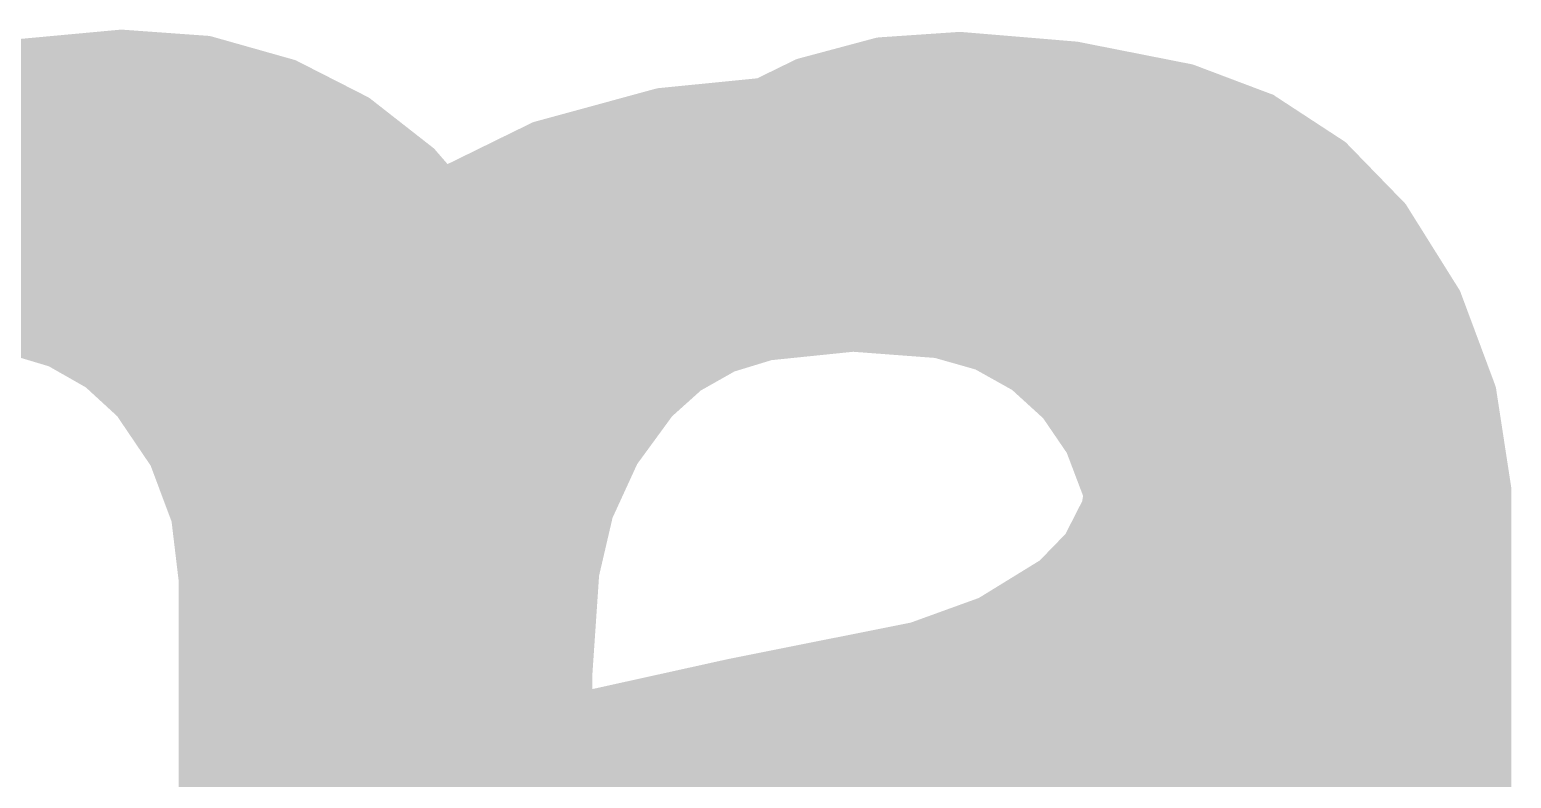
# Model space of a CAD drawing. Extents: x -19.1 to 53.5, y -15.6 to 59.8.
# Drawn here: x 34.303 to 35.941, y 54.242 to 55.07 of the extents above; entities that cross this region are included whole.
import ezdxf

# ---------------------------------------------------------------- set-up
doc = ezdxf.new("R2010")
doc.units = 0
doc.layers.add('21', color=41, linetype='CONTINUOUS')
doc.layers.add('22', color=40, linetype='CONTINUOUS')

msp = doc.modelspace()

# ---------------------------------------------------------------- linework, layer by layer
at = {"layer": '21', "const_width": 0.0254}
for points in [[(34.2671, 55.0443), (34.4043, 55.057)], [(34.4043, 55.057), (34.5, 55.0501)], [(34.5, 55.0501), (34.5923, 55.024)], [(35.1554, 55.0252), (35.242, 55.0484)], [(35.242, 55.0484), (35.3314, 55.0545)], [(35.3314, 55.0545), (35.4594, 55.0438)], [(35.4594, 55.0438), (35.5854, 55.0189)], [(34.2564, 55.0418), (34.5292, 55.0418)], [(35.2175, 55.0418), (35.4694, 55.0418)], [(34.1524, 55.0164), (34.6072, 55.0164)], [(34.5923, 55.024), (34.6713, 54.9837)], [(35.0749, 54.9859), (35.1554, 55.0252)], [(35.1374, 55.0164), (35.592, 55.0164)], [(35.5854, 55.0189), (35.672, 54.9862)], [(34.0965, 54.991), (34.6569, 54.991)], [(34.6713, 54.9837), (34.7412, 54.929)], [(34.986, 54.9221), (35.0749, 54.9859)], [(35.0853, 54.991), (35.6594, 54.991)], [(35.672, 54.9862), (35.7495, 54.9355)], [(34.0529, 54.9656), (34.6944, 54.9656)], [(35.0466, 54.9656), (35.7035, 54.9656)], [(34.0213, 54.9402), (34.7269, 54.9402)], [(34.7412, 54.929), (34.7993, 54.8621)], [(35.0112, 54.9402), (35.7423, 54.9402)], [(35.7495, 54.9355), (35.814, 54.8691)], [(33.9904, 54.9148), (34.7535, 54.9148)], [(34.9072, 54.8462), (34.986, 54.9221)], [(34.9784, 54.9148), (35.7696, 54.9148)], [(33.9658, 54.8894), (34.7756, 54.8894)], [(34.952, 54.8894), (35.7943, 54.8894)], [(33.9412, 54.864), (34.7977, 54.864)], [(34.9257, 54.864), (35.8172, 54.864)], [(35.814, 54.8691), (35.8728, 54.7752)], [(34.7993, 54.8621), (34.8437, 54.7853)], [(33.9166, 54.8386), (34.8129, 54.8386)], [(34.8615, 54.798), (34.9072, 54.8462)], [(34.9, 54.8386), (35.8331, 54.8386)], [(33.8972, 54.8132), (34.8276, 54.8132)], [(34.8524, 54.7889), (34.8615, 54.798)], [(34.8759, 54.8132), (35.849, 54.8132)], [(33.462, 54.7878), (34.8423, 54.7878)], [(34.8437, 54.7853), (34.8484, 54.7862)], [(34.8484, 54.7862), (34.8524, 54.7889)], [(34.8508, 54.7878), (35.8649, 54.7878)], [(35.8728, 54.7752), (35.9115, 54.6713)], [(33.462, 54.7624), (35.8776, 54.7624)], [(33.462, 54.737), (35.887, 54.737)], [(34.3293, 54.7091), (34.2814, 54.7235)], [(35.1206, 54.7167), (35.0771, 54.7034)], [(35.2132, 54.7262), (35.1206, 54.7167)], [(35.306, 54.7192), (35.2132, 54.7262)], [(35.3535, 54.7057), (35.306, 54.7192)], [(34.321, 54.7116), (35.104, 54.7116)], [(34.3726, 54.6844), (34.3293, 54.7091)], [(35.0771, 54.7034), (35.0375, 54.681)], [(35.3326, 54.7116), (35.8965, 54.7116)], [(35.3966, 54.6816), (35.3535, 54.7057)], [(34.3695, 54.6862), (35.0468, 54.6862)], [(34.4094, 54.6506), (34.3726, 54.6844)], [(35.3883, 54.6862), (35.9059, 54.6862)], [(35.0375, 54.681), (35.0037, 54.6506)], [(35.4331, 54.6483), (35.3966, 54.6816)], [(35.9115, 54.6713), (35.9283, 54.5617)], [(34.3983, 54.6608), (35.0151, 54.6608)], [(34.4481, 54.5934), (34.4094, 54.6506)], [(35.0037, 54.6506), (34.9636, 54.5957)], [(35.4194, 54.6608), (35.9131, 54.6608)], [(34.4197, 54.6354), (34.9926, 54.6354)], [(35.4609, 54.6075), (35.4331, 54.6483)], [(35.4419, 54.6354), (35.917, 54.6354)], [(34.4369, 54.61), (34.9741, 54.61)], [(35.4592, 54.61), (35.9209, 54.61)], [(35.4931, 54.5225), (35.4609, 54.6075)], [(34.4723, 54.5287), (34.4481, 54.5934)], [(34.4514, 54.5846), (34.9585, 54.5846)], [(34.9636, 54.5957), (34.9353, 54.534)], [(35.4696, 54.5846), (35.9248, 54.5846)], [(34.4609, 54.5592), (34.9469, 54.5592)], [(35.4792, 54.5592), (35.9283, 54.5592)], [(35.9283, 54.5617), (35.9283, 53.4035)], [(34.4704, 54.5338), (34.9353, 54.5338)], [(34.4805, 54.4601), (34.4723, 54.5287)], [(34.9353, 54.534), (34.9199, 54.4678)], [(35.4889, 54.5338), (35.9283, 54.5338)], [(35.5041, 54.4322), (35.4931, 54.5225)], [(34.4747, 54.5084), (34.9294, 54.5084)], [(35.4949, 54.5084), (35.9283, 54.5084)], [(34.4778, 54.483), (34.9234, 54.483)], [(35.4979, 54.483), (35.9283, 54.483)], [(34.4805, 53.4035), (34.4805, 54.4601)], [(34.4805, 54.4576), (34.9192, 54.4576)], [(34.9199, 54.4678), (34.9123, 54.356)], [(35.501, 54.4576), (35.9283, 54.4576)], [(34.4805, 54.4322), (34.9175, 54.4322)], [(35.5041, 53.4035), (35.5041, 54.4322)], [(35.5041, 54.4322), (35.9283, 54.4322)], [(34.4805, 54.4068), (34.9158, 54.4068)], [(35.5041, 54.4068), (35.9283, 54.4068)], [(34.4805, 54.3814), (34.914, 54.3814)], [(35.5041, 54.3814), (35.9283, 54.3814)], [(34.4805, 54.356), (34.9123, 54.356)], [(34.9123, 54.356), (34.9123, 53.4035)], [(35.5041, 54.356), (35.9283, 54.356)], [(34.4805, 54.3306), (34.9123, 54.3306)], [(35.5041, 54.3306), (35.9283, 54.3306)], [(34.4805, 54.3052), (34.9123, 54.3052)], [(35.5041, 54.3052), (35.9283, 54.3052)], [(34.4805, 54.2798), (34.9123, 54.2798)], [(35.5041, 54.2798), (35.9283, 54.2798)], [(34.4805, 54.2544), (34.9123, 54.2544)], [(35.5041, 54.2544), (35.9283, 54.2544)], [(34.4805, 54.229), (34.9123, 54.229)], [(35.5041, 54.229), (35.9283, 54.229)]]:
    msp.add_lwpolyline(points, dxfattribs=at)
at = {"layer": '21', "const_width": 0.0127}
for points in [[(34.4048, 55.0633, 1), (34.4038, 55.0507)], [(34.4049, 55.0507, 1), (34.4037, 55.0633)], [(34.5017, 55.0562, 1), (34.4983, 55.0439)], [(34.4995, 55.0437, 1), (34.5004, 55.0564)], [(35.2416, 55.0547, 1), (35.2424, 55.042)], [(35.2436, 55.0422, 1), (35.2404, 55.0545)], [(35.3319, 55.0608, 1), (35.3309, 55.0482)], [(35.3318, 55.0482, 1), (35.331, 55.0608)], [(35.4606, 55.05, 1), (35.4582, 55.0376)], [(35.4589, 55.0375, 1), (35.4599, 55.0501)], [(34.5292, 55.0355, 1), (34.5292, 55.0481)], [(35.2175, 55.0481, 1), (35.2175, 55.0355)], [(35.4694, 55.0355, 1), (35.4694, 55.0481)], [(34.5952, 55.0297, 1), (34.5894, 55.0183)], [(34.5906, 55.0179, 1), (34.594, 55.0301)], [(34.6072, 55.0101, 1), (34.6072, 55.0228)], [(35.1374, 55.0228, 1), (35.1374, 55.0101)], [(35.1538, 55.0313, 1), (35.1571, 55.0191)], [(35.1582, 55.0195, 1), (35.1526, 55.0309)], [(35.5876, 55.0248, 1), (35.5832, 55.013)], [(35.5842, 55.0127, 1), (35.5866, 55.0251)], [(35.592, 55.0101, 1), (35.592, 55.0228)], [(34.6569, 54.9847, 1), (34.6569, 54.9973)], [(34.6752, 54.9887, 1), (34.6674, 54.9787)], [(34.6684, 54.978, 1), (34.6742, 54.9893)], [(35.0721, 54.9916, 1), (35.0777, 54.9802)], [(35.0786, 54.9807, 1), (35.0712, 54.9911)], [(35.0853, 54.9973, 1), (35.0853, 54.9847)], [(35.6594, 54.9847, 1), (35.6594, 54.9973)], [(35.6755, 54.9916, 1), (35.6686, 54.9809)], [(35.6698, 54.9803, 1), (35.6743, 54.9922)], [(34.6944, 54.9593, 1), (34.6944, 54.9719)], [(35.0466, 54.9719, 1), (35.0466, 54.9593)], [(35.7035, 54.9593, 1), (35.7035, 54.9719)], [(34.7269, 54.9339, 1), (34.7269, 54.9466)], [(34.7459, 54.9332, 1), (34.7364, 54.9249)], [(35.0112, 54.9466, 1), (35.0112, 54.9339)], [(35.7423, 54.9339, 1), (35.7423, 54.9466)], [(35.754, 54.9399, 1), (35.7449, 54.9311)], [(35.746, 54.9302, 1), (35.753, 54.9408)], [(34.7372, 54.924, 1), (34.7451, 54.934)], [(34.7535, 54.9085, 1), (34.7535, 54.9211)], [(34.9784, 54.9211, 1), (34.9784, 54.9085)], [(34.9823, 54.9273, 1), (34.9897, 54.9169)], [(34.9904, 54.9175, 1), (34.9816, 54.9267)], [(35.7696, 54.9085, 1), (35.7696, 54.9211)], [(34.7756, 54.8831, 1), (34.7756, 54.8957)], [(34.952, 54.8957, 1), (34.952, 54.8831)], [(35.7943, 54.8831, 1), (35.7943, 54.8957)], [(34.7977, 54.8577, 1), (34.7977, 54.8704)], [(34.9257, 54.8704, 1), (34.9257, 54.8577)], [(35.8194, 54.8725, 1), (35.8086, 54.8657)], [(35.8094, 54.8647, 1), (35.8186, 54.8735)], [(35.8172, 54.8577, 1), (35.8172, 54.8704)], [(34.8048, 54.8653, 1), (34.7938, 54.8589)], [(34.7945, 54.8579, 1), (34.8041, 54.8663)], [(34.8129, 54.8323, 1), (34.8129, 54.8449)], [(34.9, 54.8449, 1), (34.9, 54.8323)], [(34.9028, 54.8508, 1), (34.9116, 54.8416)], [(34.9118, 54.8418, 1), (34.9026, 54.8506)], [(35.8331, 54.8323, 1), (35.8331, 54.8449)], [(34.8276, 54.8069, 1), (34.8276, 54.8195)], [(34.866, 54.7935, 1), (34.857, 54.8025)], [(34.8759, 54.8195, 1), (34.8759, 54.8069)], [(35.849, 54.8069, 1), (35.849, 54.8195)], [(34.8425, 54.7915, 1), (34.8449, 54.7791)], [(34.8382, 54.7821, 1), (34.8492, 54.7885)], [(34.8449, 54.7915, 1), (34.852, 54.781)], [(34.8423, 54.7815, 1), (34.8423, 54.7942)], [(34.8508, 54.7942, 1), (34.8508, 54.7815)], [(34.8479, 54.7934, 1), (34.8569, 54.7844)], [(34.8496, 54.78, 1), (34.8472, 54.7925)], [(34.8559, 54.7836, 1), (34.8489, 54.7942)], [(34.8569, 54.8024, 1), (34.8661, 54.7936)], [(35.8649, 54.7815, 1), (35.8649, 54.7942)], [(35.8788, 54.7774, 1), (35.8669, 54.7729)], [(35.8675, 54.7718, 1), (35.8782, 54.7785)], [(35.8776, 54.7561, 1), (35.8776, 54.7687)], [(35.887, 54.7307, 1), (35.887, 54.7433)], [(35.12, 54.723, 1), (35.1212, 54.7104)], [(35.1225, 54.7106, 1), (35.1187, 54.7228)], [(35.2137, 54.7325, 1), (35.2127, 54.7198)], [(35.2138, 54.7198, 1), (35.2125, 54.7325)], [(35.3077, 54.7253, 1), (35.3043, 54.7131)], [(35.3055, 54.7129, 1), (35.3065, 54.7255)], [(34.321, 54.718, 1), (34.321, 54.7053)], [(34.3324, 54.7146, 1), (34.3261, 54.7036)], [(34.3274, 54.703, 1), (34.3311, 54.7152)], [(35.0753, 54.7094, 1), (35.079, 54.6973)], [(35.0802, 54.6978, 1), (35.074, 54.7089)], [(35.104, 54.7053, 1), (35.104, 54.718)], [(35.3326, 54.718, 1), (35.3326, 54.7053)], [(35.3566, 54.7112, 1), (35.3504, 54.7001)], [(35.3517, 54.6995, 1), (35.3552, 54.7118)], [(35.8965, 54.7053, 1), (35.8965, 54.718)], [(34.3695, 54.6925, 1), (34.3695, 54.6799)], [(34.3769, 54.6891, 1), (34.3683, 54.6797)], [(34.3695, 54.6789, 1), (34.3758, 54.6899)], [(35.0468, 54.6799, 1), (35.0468, 54.6925)], [(35.3883, 54.6925, 1), (35.3883, 54.6799)], [(35.9059, 54.6799, 1), (35.9059, 54.6925)], [(35.0344, 54.6865, 1), (35.0407, 54.6755)], [(35.0418, 54.6763, 1), (35.0333, 54.6857)], [(35.4009, 54.6863, 1), (35.3923, 54.6769)], [(35.3935, 54.676, 1), (35.3997, 54.6871)], [(35.9177, 54.6722, 1), (35.9052, 54.6703)], [(35.9055, 54.669, 1), (35.9174, 54.6735)], [(34.3983, 54.6671, 1), (34.3983, 54.6545)], [(34.4147, 54.6542, 1), (34.4041, 54.647)], [(35.0088, 54.6469, 1), (34.9986, 54.6543)], [(35.0151, 54.6545, 1), (35.0151, 54.6671)], [(35.4194, 54.6671, 1), (35.4194, 54.6545)], [(35.9131, 54.6545, 1), (35.9131, 54.6671)], [(34.4051, 54.6459, 1), (34.4137, 54.6553)], [(34.4197, 54.6418, 1), (34.4197, 54.6291)], [(34.9926, 54.6291, 1), (34.9926, 54.6418)], [(34.9995, 54.6553, 1), (35.0079, 54.6459)], [(35.4383, 54.6519, 1), (35.4278, 54.6447)], [(35.4288, 54.6436, 1), (35.4373, 54.653)], [(35.4419, 54.6418, 1), (35.4419, 54.6291)], [(35.917, 54.6291, 1), (35.917, 54.6418)], [(34.4369, 54.6163, 1), (34.4369, 54.6037)], [(34.9741, 54.6037, 1), (34.9741, 54.6163)], [(35.4592, 54.6163, 1), (35.4592, 54.6037)], [(35.4668, 54.6098, 1), (35.455, 54.6052)], [(35.4557, 54.6039, 1), (35.4661, 54.6111)], [(35.9209, 54.6037, 1), (35.9209, 54.6163)], [(34.4541, 54.5956, 1), (34.4422, 54.5912)], [(34.4429, 54.5898, 1), (34.4534, 54.597)], [(34.4514, 54.5909, 1), (34.4514, 54.5783)], [(34.9585, 54.5995, 1), (34.9688, 54.592)], [(34.9694, 54.5931, 1), (34.9579, 54.5984)], [(34.9585, 54.5783, 1), (34.9585, 54.5909)], [(35.4696, 54.5909, 1), (35.4696, 54.5783)], [(35.9248, 54.5783, 1), (35.9248, 54.5909)], [(34.4609, 54.5656, 1), (34.4609, 54.5529)], [(34.9469, 54.5529, 1), (34.9469, 54.5656)], [(35.4792, 54.5656, 1), (35.4792, 54.5529)], [(35.9346, 54.5617, 1), (35.922, 54.5617)], [(35.922, 54.5607, 1), (35.9346, 54.5627)], [(35.9283, 54.5529, 1), (35.9283, 54.5656)], [(34.4704, 54.5401, 1), (34.4704, 54.5275)], [(34.4786, 54.5294, 1), (34.466, 54.5279)], [(34.4663, 54.5265, 1), (34.4782, 54.5309)], [(34.9296, 54.5366, 1), (34.9411, 54.5313)], [(34.9415, 54.5325, 1), (34.9291, 54.5354)], [(34.9353, 54.5275, 1), (34.9353, 54.5401)], [(35.4889, 54.5401, 1), (35.4889, 54.5275)], [(35.4995, 54.5232, 1), (35.4868, 54.5217)], [(35.9283, 54.5275, 1), (35.9283, 54.5401)], [(34.4747, 54.5147, 1), (34.4747, 54.5021)], [(34.9294, 54.5021, 1), (34.9294, 54.5147)], [(35.4872, 54.5202, 1), (35.4991, 54.5247)], [(35.4949, 54.5147, 1), (35.4949, 54.5021)], [(35.9283, 54.5021, 1), (35.9283, 54.5147)], [(34.4778, 54.4894, 1), (34.4778, 54.4767)], [(34.9234, 54.4767, 1), (34.9234, 54.4894)], [(35.4979, 54.4894, 1), (35.4979, 54.4767)], [(35.9283, 54.4767, 1), (35.9283, 54.4894)], [(34.4805, 54.4639, 1), (34.4805, 54.4513)], [(34.4868, 54.4601, 1), (34.4742, 54.4601)], [(34.4742, 54.4593, 1), (34.4868, 54.4609)], [(34.9137, 54.4692, 1), (34.9261, 54.4664)], [(34.9262, 54.4674, 1), (34.9136, 54.4682)], [(34.9192, 54.4513, 1), (34.9192, 54.4639)], [(35.501, 54.4639, 1), (35.501, 54.4513)], [(35.9283, 54.4513, 1), (35.9283, 54.4639)], [(34.4805, 54.4385, 1), (34.4805, 54.4259)], [(34.9175, 54.4259, 1), (34.9175, 54.4385)], [(35.4978, 54.4314, 1), (35.5104, 54.433)], [(35.5104, 54.4322, 1), (35.4978, 54.4322)], [(35.5041, 54.4385, 1), (35.5041, 54.4259)], [(35.9283, 54.4259, 1), (35.9283, 54.4385)], [(34.4805, 54.4132, 1), (34.4805, 54.4005)], [(34.9158, 54.4005, 1), (34.9158, 54.4132)], [(35.5041, 54.4132, 1), (35.5041, 54.4005)], [(35.9283, 54.4005, 1), (35.9283, 54.4132)], [(34.4805, 54.3877, 1), (34.4805, 54.3751)], [(34.914, 54.3751, 1), (34.914, 54.3877)], [(35.5041, 54.3877, 1), (35.5041, 54.3751)], [(35.9283, 54.3751, 1), (35.9283, 54.3877)], [(34.4805, 54.3623, 1), (34.4805, 54.3497)], [(34.9186, 54.356, 1), (34.906, 54.356)], [(34.9123, 54.3497, 1), (34.9123, 54.3623)], [(35.5041, 54.3623, 1), (35.5041, 54.3497)], [(35.9283, 54.3497, 1), (35.9283, 54.3623)], [(34.906, 54.3564, 1), (34.9186, 54.3556)], [(34.4805, 54.337, 1), (34.4805, 54.3243)], [(34.9123, 54.3243, 1), (34.9123, 54.337)], [(35.5041, 54.337, 1), (35.5041, 54.3243)], [(35.9283, 54.3243, 1), (35.9283, 54.337)], [(34.4805, 54.3115, 1), (34.4805, 54.2989)], [(34.9123, 54.2989, 1), (34.9123, 54.3115)], [(35.5041, 54.3115, 1), (35.5041, 54.2989)], [(35.9283, 54.2989, 1), (35.9283, 54.3115)], [(34.4805, 54.2861, 1), (34.4805, 54.2735)], [(34.9123, 54.2735, 1), (34.9123, 54.2861)], [(35.5041, 54.2861, 1), (35.5041, 54.2735)], [(35.9283, 54.2735, 1), (35.9283, 54.2861)], [(34.4805, 54.2608, 1), (34.4805, 54.2481)], [(34.9123, 54.2481, 1), (34.9123, 54.2608)], [(35.5041, 54.2608, 1), (35.5041, 54.2481)], [(35.9283, 54.2481, 1), (35.9283, 54.2608)]]:
    msp.add_lwpolyline(points, format="xyb", dxfattribs=at)
at = {"layer": '22', "const_width": 0.0254}
for points in [[(34.9991, 54.9923), (35.1384, 55.0062)], [(35.1384, 55.0062), (35.3187, 55.0062)], [(35.3187, 55.0062), (35.4617, 54.9907)], [(34.864, 54.9554), (34.9991, 54.9923)], [(34.9944, 54.991), (35.4591, 54.991)], [(35.4617, 54.9907), (35.5995, 54.9496)], [(34.9014, 54.9656), (35.546, 54.9656)], [(34.7543, 54.9016), (34.864, 54.9554)], [(35.5995, 54.9496), (35.7276, 54.8843)], [(34.833, 54.9402), (35.618, 54.9402)], [(34.7812, 54.9148), (35.6678, 54.9148)], [(34.6583, 54.8259), (34.7543, 54.9016)], [(34.7388, 54.8894), (35.7176, 54.8894)], [(35.7276, 54.8843), (35.7751, 54.8474)], [(34.7066, 54.864), (35.7537, 54.864)], [(34.7447, 54.7294), (35.1993, 54.8615)], [(35.2044, 54.8513), (34.7828, 54.7167)], [(35.1993, 54.8615), (35.6184, 54.7522)], [(35.5829, 54.737), (35.2044, 54.8513)], [(35.7751, 54.8474), (35.8146, 54.8019)], [(34.6744, 54.8386), (35.1646, 54.8386)], [(35.1205, 54.8386), (35.2871, 54.8386)], [(35.2465, 54.8386), (35.7828, 54.8386)], [(34.6234, 54.7864), (34.6583, 54.8259)], [(34.6471, 54.8132), (35.0851, 54.8132)], [(35.0331, 54.8132), (35.3845, 54.8132)], [(35.3306, 54.8132), (35.8048, 54.8132)], [(35.8146, 54.8019), (35.8445, 54.7497)], [(34.5948, 54.7421), (34.6234, 54.7864)], [(34.6247, 54.7878), (35.0055, 54.7878)], [(34.9457, 54.7878), (35.4819, 54.7878)], [(35.4147, 54.7878), (35.8227, 54.7878)], [(34.6079, 54.7624), (34.9259, 54.7624)], [(34.8583, 54.7624), (35.5793, 54.7624)], [(35.4988, 54.7624), (35.8372, 54.7624)], [(35.6184, 54.7522), (35.5651, 54.4474)], [(35.8445, 54.7497), (35.8803, 54.6414)], [(34.5592, 54.6633), (34.5948, 54.7421)], [(34.5925, 54.737), (34.8464, 54.737)], [(34.7709, 54.737), (35.1284, 54.737)], [(35.1409, 54.7395), (35.0893, 54.7292)], [(35.2273, 54.744), (35.1409, 54.7395)], [(35.3136, 54.7395), (35.2273, 54.744)], [(35.3604, 54.7306), (35.3136, 54.7395)], [(35.3268, 54.737), (35.6157, 54.737)], [(35.5346, 54.4627), (35.5829, 54.737)], [(35.5829, 54.737), (35.8487, 54.737)], [(34.5389, 54.5998), (34.7447, 54.7294)], [(34.7828, 54.7167), (34.5872, 54.5719)], [(35.0893, 54.7292), (35.0404, 54.7095)], [(35.4051, 54.7141), (35.3604, 54.7306)], [(34.581, 54.7116), (34.7759, 54.7116)], [(34.7164, 54.7116), (35.0456, 54.7116)], [(35.0404, 54.7095), (34.9961, 54.6811)], [(35.4378, 54.6928), (35.4051, 54.7141)], [(35.4089, 54.7116), (35.6113, 54.7116)], [(35.5784, 54.7116), (35.8571, 54.7116)], [(34.5695, 54.6862), (34.7416, 54.6862)], [(34.6761, 54.6862), (35.0041, 54.6862)], [(35.4635, 54.6633), (35.4378, 54.6928)], [(35.4436, 54.6862), (35.6069, 54.6862)], [(35.574, 54.6862), (35.8655, 54.6862)], [(34.9961, 54.6811), (34.9667, 54.653)], [(34.5389, 54.6075), (34.5592, 54.6633)], [(34.5583, 54.6608), (34.7073, 54.6608)], [(34.6358, 54.6608), (34.9749, 54.6608)], [(34.9667, 54.653), (34.9435, 54.6195)], [(35.4806, 54.6257), (35.4635, 54.6633)], [(35.4646, 54.6608), (35.6024, 54.6608)], [(35.5695, 54.6608), (35.8739, 54.6608)], [(34.5491, 54.6354), (34.673, 54.6354)], [(34.5954, 54.6354), (34.9546, 54.6354)], [(35.4762, 54.6354), (35.598, 54.6354)], [(35.565, 54.6354), (35.881, 54.6354)], [(35.8803, 54.6414), (35.8932, 54.528)], [(34.9435, 54.6195), (34.9275, 54.5821)], [(35.4858, 54.5847), (35.4806, 54.6257)], [(34.5872, 54.5719), (34.5389, 54.6075)], [(34.5398, 54.61), (34.6387, 54.61)], [(34.5551, 54.61), (34.9395, 54.61)], [(35.4826, 54.61), (35.5935, 54.61)], [(35.5605, 54.61), (35.8839, 54.61)], [(34.5313, 54.5287), (34.5389, 54.5998)], [(34.5373, 54.5846), (34.9286, 54.5846)], [(34.57, 54.5846), (34.6044, 54.5846)], [(35.4787, 54.544), (35.4858, 54.5847)], [(35.4858, 54.5846), (35.5891, 54.5846)], [(35.5561, 54.5846), (35.8867, 54.5846)], [(34.9275, 54.5821), (34.9215, 54.5557)], [(34.5346, 54.5592), (34.9223, 54.5592)], [(34.9215, 54.5557), (34.9199, 54.5287)], [(35.4814, 54.5592), (35.5847, 54.5592)], [(35.5516, 54.5592), (35.8896, 54.5592)], [(35.4586, 54.5046), (35.4787, 54.544)], [(34.9199, 54.5287), (34.5313, 54.5287)], [(34.5318, 54.5338), (34.9202, 54.5338)], [(35.4735, 54.5338), (35.5802, 54.5338)], [(35.5471, 54.5338), (35.8925, 54.5338)], [(35.8932, 54.528), (35.8826, 54.4144)], [(35.4279, 54.4728), (35.4586, 54.5046)], [(35.4605, 54.5084), (35.5758, 54.5084)], [(35.5426, 54.5084), (35.8914, 54.5084)], [(35.3579, 54.4297), (35.4279, 54.4728)], [(35.4377, 54.483), (35.5713, 54.483)], [(35.5382, 54.483), (35.889, 54.483)], [(34.7091, 53.9826), (35.5346, 54.4627)], [(35.4032, 54.4576), (35.5669, 54.4576)], [(35.5258, 54.4576), (35.8866, 54.4576)], [(35.5651, 54.4474), (35.1257, 54.1858)], [(35.2806, 54.4017), (35.3579, 54.4297)], [(35.362, 54.4322), (35.5396, 54.4322)], [(35.4822, 54.4322), (35.8843, 54.4322)], [(35.2947, 54.4068), (35.4969, 54.4068)], [(35.4385, 54.4068), (35.8802, 54.4068)], [(35.8826, 54.4144), (35.8675, 54.3655)], [(35.0774, 54.3611), (35.2806, 54.4017)], [(35.179, 54.3814), (35.4542, 54.3814)], [(35.3948, 54.3814), (35.8724, 54.3814)], [(34.9051, 54.323), (35.0774, 54.3611)], [(35.0543, 54.356), (35.4116, 54.356)], [(35.3511, 54.356), (35.8622, 54.356)], [(35.8675, 54.3655), (35.8425, 54.3208)], [(34.7396, 54.262), (34.9051, 54.323)], [(34.9396, 54.3306), (35.3689, 54.3306)], [(35.3075, 54.3306), (35.848, 54.3306)], [(35.8425, 54.3208), (35.8089, 54.2823)], [(34.8569, 54.3052), (35.3263, 54.3052)], [(35.2638, 54.3052), (35.8289, 54.3052)], [(34.7879, 54.2798), (35.2836, 54.2798)], [(35.2201, 54.2798), (35.8058, 54.2798)], [(35.8089, 54.2823), (35.7413, 54.2285)], [(34.6639, 54.2215), (34.7396, 54.262)], [(34.7254, 54.2544), (35.2409, 54.2544)], [(35.1764, 54.2544), (35.7738, 54.2544)], [(34.678, 54.229), (35.1983, 54.229)], [(35.1328, 54.229), (35.7419, 54.229)]]:
    msp.add_lwpolyline(points, dxfattribs=at)
at = {"layer": '22', "const_width": 0.0127}
for points in [[(35.1384, 55.0125, 1), (35.1384, 54.9999)], [(35.139, 54.9999, 1), (35.1378, 55.0125)], [(35.3194, 55.0125, 1), (35.318, 54.9999)], [(35.3187, 54.9999, 1), (35.3187, 55.0125)], [(34.9944, 54.9973, 1), (34.9944, 54.9847)], [(34.9984, 54.9986, 1), (34.9997, 54.986)], [(35.0008, 54.9861, 1), (34.9974, 54.9984)], [(35.4635, 54.9968, 1), (35.4599, 54.9846)], [(35.4591, 54.9847, 1), (35.4591, 54.9973)], [(35.461, 54.9844, 1), (35.4624, 54.997)], [(34.9014, 54.9719, 1), (34.9014, 54.9593)], [(35.546, 54.9593, 1), (35.546, 54.9719)], [(34.8623, 54.9615, 1), (34.8657, 54.9493)], [(34.8668, 54.9497, 1), (34.8612, 54.9611)], [(35.6024, 54.9553, 1), (35.5966, 54.944)], [(35.5977, 54.9436, 1), (35.6013, 54.9557)], [(34.833, 54.9466, 1), (34.833, 54.9339)], [(35.618, 54.9339, 1), (35.618, 54.9466)], [(34.7812, 54.9211, 1), (34.7812, 54.9085)], [(35.6678, 54.9085, 1), (35.6678, 54.9211)], [(34.7515, 54.9073, 1), (34.7571, 54.8959)], [(34.7582, 54.8966, 1), (34.7503, 54.9066)], [(34.7388, 54.8957, 1), (34.7388, 54.8831)], [(35.7176, 54.8831, 1), (35.7176, 54.8957)], [(35.7315, 54.8893, 1), (35.7237, 54.8793)], [(35.7247, 54.8786, 1), (35.7305, 54.89)], [(34.7066, 54.8704, 1), (34.7066, 54.8577)], [(35.7537, 54.8577, 1), (35.7537, 54.8704)], [(35.2009, 54.8676, 1), (35.1977, 54.8554)], [(35.2011, 54.8554, 1), (35.1975, 54.8676)], [(35.2062, 54.8574, 1), (35.2026, 54.8452)], [(35.2063, 54.8453, 1), (35.2025, 54.8573)], [(35.7799, 54.8515, 1), (35.7703, 54.8432)], [(34.6744, 54.8449, 1), (34.6744, 54.8323)], [(35.1205, 54.8449, 1), (35.1205, 54.8323)], [(35.1646, 54.8323, 1), (35.1646, 54.8449)], [(35.2465, 54.8449, 1), (35.2465, 54.8323)], [(35.2871, 54.8323, 1), (35.2871, 54.8449)], [(35.7712, 54.8424, 1), (35.779, 54.8524)], [(35.7828, 54.8323, 1), (35.7828, 54.8449)], [(34.6544, 54.8309, 1), (34.6622, 54.8209)], [(34.6631, 54.8217, 1), (34.6535, 54.8301)], [(34.6471, 54.8195, 1), (34.6471, 54.8069)], [(35.0331, 54.8195, 1), (35.0331, 54.8069)], [(35.0851, 54.8069, 1), (35.0851, 54.8195)], [(35.3306, 54.8195, 1), (35.3306, 54.8069)], [(35.3845, 54.8069, 1), (35.3845, 54.8195)], [(35.8048, 54.8069, 1), (35.8048, 54.8195)], [(35.8201, 54.8051, 1), (35.8091, 54.7988)], [(35.8098, 54.7978, 1), (35.8194, 54.8061)], [(34.6187, 54.7906, 1), (34.6282, 54.7822)], [(34.6288, 54.7829, 1), (34.6181, 54.7898)], [(34.6247, 54.7942, 1), (34.6247, 54.7815)], [(34.9457, 54.7942, 1), (34.9457, 54.7815)], [(35.0055, 54.7815, 1), (35.0055, 54.7942)], [(35.4147, 54.7942, 1), (35.4147, 54.7815)], [(35.4819, 54.7815, 1), (35.4819, 54.7942)], [(35.8227, 54.7815, 1), (35.8227, 54.7942)], [(34.6079, 54.7687, 1), (34.6079, 54.7561)], [(34.8583, 54.7687, 1), (34.8583, 54.7561)], [(34.9259, 54.7561, 1), (34.9259, 54.7687)], [(35.4988, 54.7687, 1), (35.4988, 54.7561)], [(35.5793, 54.7561, 1), (35.5793, 54.7687)], [(35.6247, 54.7511, 1), (35.6121, 54.7533)], [(35.6168, 54.7461, 1), (35.62, 54.7583)], [(35.8372, 54.7561, 1), (35.8372, 54.7687)], [(35.8505, 54.7517, 1), (35.8385, 54.7477)], [(34.5925, 54.7433, 1), (34.5925, 54.7307)], [(34.5895, 54.7455, 1), (34.6001, 54.7387)], [(34.6006, 54.7395, 1), (34.589, 54.7447)], [(34.7709, 54.7433, 1), (34.7709, 54.7307)], [(34.8464, 54.7307, 1), (34.8464, 54.7433)], [(35.1284, 54.7307, 1), (35.1284, 54.7433)], [(35.1406, 54.7458, 1), (35.1412, 54.7332)], [(35.1421, 54.7333, 1), (35.1397, 54.7457)], [(35.2276, 54.7503, 1), (35.2269, 54.7376)], [(35.2276, 54.7376, 1), (35.2269, 54.7503)], [(35.3148, 54.7457, 1), (35.3124, 54.7333)], [(35.3133, 54.7332, 1), (35.3139, 54.7458)], [(35.3268, 54.7433, 1), (35.3268, 54.7307)], [(35.5892, 54.7359, 1), (35.5766, 54.7381)], [(35.5829, 54.7433, 1), (35.5829, 54.7307)], [(35.5811, 54.7309, 1), (35.5847, 54.7431)], [(35.6157, 54.7307, 1), (35.6157, 54.7433)], [(35.839, 54.7465, 1), (35.85, 54.7529)], [(35.8487, 54.7307, 1), (35.8487, 54.7433)], [(34.7429, 54.7355, 1), (34.7465, 54.7233)], [(34.7481, 54.724, 1), (34.7413, 54.7348)], [(34.7809, 54.7227, 1), (34.7847, 54.7107)], [(34.7866, 54.7116, 1), (34.779, 54.7218)], [(35.088, 54.7354, 1), (35.0905, 54.723)], [(35.0916, 54.7233, 1), (35.0869, 54.7351)], [(35.3626, 54.7366, 1), (35.3582, 54.7247)], [(35.3592, 54.7244, 1), (35.3616, 54.7369)], [(34.581, 54.718, 1), (34.581, 54.7053)], [(34.7164, 54.718, 1), (34.7164, 54.7053)], [(34.7759, 54.7053, 1), (34.7759, 54.718)], [(35.0381, 54.7154, 1), (35.0428, 54.7036)], [(35.0439, 54.7042, 1), (35.037, 54.7149)], [(35.0456, 54.7053, 1), (35.0456, 54.718)], [(35.4086, 54.7194, 1), (35.4016, 54.7088)], [(35.4089, 54.718, 1), (35.4089, 54.7053)], [(35.4029, 54.7081, 1), (35.4073, 54.7201)], [(35.5784, 54.718, 1), (35.5784, 54.7053)], [(35.6113, 54.7053, 1), (35.6113, 54.718)], [(35.8571, 54.7053, 1), (35.8571, 54.718)], [(34.5695, 54.6925, 1), (34.5695, 54.6799)], [(34.6761, 54.6925, 1), (34.6761, 54.6799)], [(34.7416, 54.6799, 1), (34.7416, 54.6925)], [(35.0041, 54.6799, 1), (35.0041, 54.6925)], [(35.4426, 54.6969, 1), (35.4331, 54.6886)], [(35.4344, 54.6875, 1), (35.4413, 54.6981)], [(35.4436, 54.6925, 1), (35.4436, 54.6799)], [(35.574, 54.6925, 1), (35.574, 54.6799)], [(35.6069, 54.6799, 1), (35.6069, 54.6925)], [(35.8655, 54.6799, 1), (35.8655, 54.6925)], [(34.9927, 54.6864, 1), (34.9995, 54.6758)], [(35.0005, 54.6765, 1), (34.9917, 54.6857)], [(34.5583, 54.6671, 1), (34.5583, 54.6545)], [(34.5534, 54.6659, 1), (34.565, 54.6607)], [(34.5652, 54.6611, 1), (34.5532, 54.6655)], [(34.6358, 54.6671, 1), (34.6358, 54.6545)], [(34.7073, 54.6545, 1), (34.7073, 54.6671)], [(34.9623, 54.6575, 1), (34.9711, 54.6484)], [(34.9719, 54.6493, 1), (34.9615, 54.6566)], [(34.9749, 54.6545, 1), (34.9749, 54.6671)], [(35.4693, 54.6659, 1), (35.4577, 54.6607)], [(35.4646, 54.6671, 1), (35.4646, 54.6545)], [(35.4587, 54.6591, 1), (35.4683, 54.6675)], [(35.5695, 54.6671, 1), (35.5695, 54.6545)], [(35.6024, 54.6545, 1), (35.6024, 54.6671)], [(35.8739, 54.6545, 1), (35.8739, 54.6671)], [(34.5491, 54.6418, 1), (34.5491, 54.6291)], [(34.5954, 54.6418, 1), (34.5954, 54.6291)], [(34.673, 54.6291, 1), (34.673, 54.6418)], [(34.9546, 54.6291, 1), (34.9546, 54.6418)], [(35.4762, 54.6418, 1), (35.4762, 54.6291)], [(35.565, 54.6418, 1), (35.565, 54.6291)], [(35.598, 54.6291, 1), (35.598, 54.6418)], [(35.8866, 54.6421, 1), (35.874, 54.6406)], [(35.8743, 54.6394, 1), (35.8863, 54.6434)], [(35.881, 54.6291, 1), (35.881, 54.6418)], [(34.9494, 54.617, 1), (34.9377, 54.622)], [(35.4869, 54.6265, 1), (35.4743, 54.6249)], [(35.4748, 54.6231, 1), (35.4864, 54.6283)], [(34.5427, 54.6126, 1), (34.5351, 54.6024)], [(34.5329, 54.6097, 1), (34.5449, 54.6053)], [(34.5398, 54.6163, 1), (34.5398, 54.6037)], [(34.5551, 54.6163, 1), (34.5551, 54.6037)], [(34.6387, 54.6037, 1), (34.6387, 54.6163)], [(34.9383, 54.6231, 1), (34.9488, 54.6159)], [(34.9395, 54.6037, 1), (34.9395, 54.6163)], [(35.4826, 54.6163, 1), (35.4826, 54.6037)], [(35.5605, 54.6163, 1), (35.5605, 54.6037)], [(35.5935, 54.6037, 1), (35.5935, 54.6163)], [(35.8839, 54.6037, 1), (35.8839, 54.6163)], [(34.5373, 54.5909, 1), (34.5373, 54.5783)], [(34.5452, 54.5991, 1), (34.5326, 54.6005)], [(34.5355, 54.6052, 1), (34.5423, 54.5944)], [(34.57, 54.5909, 1), (34.57, 54.5783)], [(34.6044, 54.5783, 1), (34.6044, 54.5909)], [(34.9286, 54.5783, 1), (34.9286, 54.5909)], [(35.4858, 54.5909, 1), (35.4858, 54.5783)], [(35.4921, 54.5836, 1), (35.4796, 54.5858)], [(35.5561, 54.5909, 1), (35.5561, 54.5783)], [(35.5891, 54.5783, 1), (35.5891, 54.5909)], [(35.8867, 54.5783, 1), (35.8867, 54.5909)], [(34.5834, 54.577, 1), (34.591, 54.5668)], [(34.5834, 54.5668, 1), (34.591, 54.577)], [(34.9217, 54.5846, 1), (34.9333, 54.5796)], [(34.9337, 54.5807, 1), (34.9213, 54.5835)], [(35.4795, 54.5839, 1), (35.4921, 54.5855)], [(34.5346, 54.5656, 1), (34.5346, 54.5529)], [(34.9279, 54.5553, 1), (34.9152, 54.5561)], [(34.9223, 54.5529, 1), (34.9223, 54.5656)], [(35.4814, 54.5656, 1), (35.4814, 54.5529)], [(35.5516, 54.5656, 1), (35.5516, 54.5529)], [(35.5847, 54.5529, 1), (35.5847, 54.5656)], [(35.8896, 54.5529, 1), (35.8896, 54.5656)], [(34.9153, 54.5571, 1), (34.9277, 54.5543)], [(35.4724, 54.5451, 1), (35.485, 54.5429)], [(35.4844, 54.5411, 1), (35.473, 54.5469)], [(34.525, 54.5294, 1), (34.5376, 54.528)], [(34.5313, 54.535, 1), (34.5313, 54.5224)], [(34.5318, 54.5401, 1), (34.5318, 54.5275)], [(34.9136, 54.5291, 1), (34.9262, 54.5283)], [(34.9199, 54.5224, 1), (34.9199, 54.535)], [(34.9202, 54.5275, 1), (34.9202, 54.5401)], [(35.4735, 54.5401, 1), (35.4735, 54.5275)], [(35.5471, 54.5401, 1), (35.5471, 54.5275)], [(35.5802, 54.5275, 1), (35.5802, 54.5401)], [(35.8995, 54.5274, 1), (35.8869, 54.5286)], [(35.8869, 54.5273, 1), (35.8995, 54.5287)], [(35.8925, 54.5275, 1), (35.8925, 54.5401)], [(35.4632, 54.5002, 1), (35.454, 54.509)], [(35.4605, 54.5147, 1), (35.4605, 54.5021)], [(35.5426, 54.5147, 1), (35.5426, 54.5021)], [(35.5758, 54.5021, 1), (35.5758, 54.5147)], [(35.8914, 54.5021, 1), (35.8914, 54.5147)], [(35.4529, 54.5075, 1), (35.4643, 54.5017)], [(35.4233, 54.4772, 1), (35.4325, 54.4684)], [(35.4312, 54.4674, 1), (35.4246, 54.4782)], [(35.4377, 54.4894, 1), (35.4377, 54.4767)], [(35.5382, 54.4894, 1), (35.5382, 54.4767)], [(35.5713, 54.4767, 1), (35.5713, 54.4894)], [(35.889, 54.4767, 1), (35.889, 54.4894)], [(35.4032, 54.4639, 1), (35.4032, 54.4513)], [(35.5258, 54.4639, 1), (35.5258, 54.4513)], [(35.5283, 54.4638, 1), (35.5409, 54.4616)], [(35.5378, 54.4572, 1), (35.5314, 54.4682)], [(35.5669, 54.4513, 1), (35.5669, 54.4639)], [(35.8866, 54.4513, 1), (35.8866, 54.4639)], [(35.5588, 54.4485, 1), (35.5714, 54.4463)], [(35.5683, 54.4419, 1), (35.5619, 54.4529)], [(35.3546, 54.4351, 1), (35.3612, 54.4243)], [(35.362, 54.4385, 1), (35.362, 54.4259)], [(35.3601, 54.4237, 1), (35.3558, 54.4356)], [(35.4822, 54.4385, 1), (35.4822, 54.4259)], [(35.5396, 54.4259, 1), (35.5396, 54.4385)], [(35.8843, 54.4259, 1), (35.8843, 54.4385)], [(35.2947, 54.4132, 1), (35.2947, 54.4005)], [(35.4385, 54.4132, 1), (35.4385, 54.4005)], [(35.4969, 54.4005, 1), (35.4969, 54.4132)], [(35.8763, 54.415, 1), (35.8889, 54.4138)], [(35.8887, 54.4125, 1), (35.8765, 54.4163)], [(35.8802, 54.4005, 1), (35.8802, 54.4132)], [(35.2784, 54.4077, 1), (35.2828, 54.3957)], [(35.2818, 54.3955, 1), (35.2794, 54.4079)], [(35.179, 54.3877, 1), (35.179, 54.3751)], [(35.3948, 54.3877, 1), (35.3948, 54.3751)], [(35.4542, 54.3751, 1), (35.4542, 54.3877)], [(35.8724, 54.3751, 1), (35.8724, 54.3877)], [(35.0543, 54.3623, 1), (35.0543, 54.3497)], [(35.0762, 54.3673, 1), (35.0786, 54.3549)], [(35.0788, 54.3549, 1), (35.076, 54.3673)], [(35.3511, 54.3623, 1), (35.3511, 54.3497)], [(35.4116, 54.3497, 1), (35.4116, 54.3623)], [(35.8614, 54.3674, 1), (35.8735, 54.3636)], [(35.873, 54.3624, 1), (35.8619, 54.3686)], [(35.8622, 54.3497, 1), (35.8622, 54.3623)], [(34.9038, 54.3292, 1), (34.9065, 54.3168)], [(34.9073, 54.317, 1), (34.903, 54.3289)], [(34.9396, 54.337, 1), (34.9396, 54.3243)], [(35.3075, 54.337, 1), (35.3075, 54.3243)], [(35.3689, 54.3243, 1), (35.3689, 54.337)], [(35.848, 54.3243, 1), (35.848, 54.337)], [(35.837, 54.3239, 1), (35.8481, 54.3178)], [(35.8473, 54.3167, 1), (35.8378, 54.325)], [(34.8569, 54.3115, 1), (34.8569, 54.2989)], [(35.2638, 54.3115, 1), (35.2638, 54.2989)], [(35.3263, 54.2989, 1), (35.3263, 54.3115)], [(35.8289, 54.2989, 1), (35.8289, 54.3115)], [(34.7879, 54.2861, 1), (34.7879, 54.2735)], [(35.2201, 54.2861, 1), (35.2201, 54.2735)], [(35.2836, 54.2735, 1), (35.2836, 54.2861)], [(35.8041, 54.2865, 1), (35.8137, 54.2781)], [(35.8129, 54.2773, 1), (35.8049, 54.2873)], [(35.8058, 54.2735, 1), (35.8058, 54.2861)], [(34.7374, 54.268, 1), (34.7418, 54.256)], [(34.7426, 54.2564, 1), (34.7366, 54.2676)], [(34.7254, 54.2608, 1), (34.7254, 54.2481)], [(35.1764, 54.2608, 1), (35.1764, 54.2481)], [(35.2409, 54.2481, 1), (35.2409, 54.2608)], [(35.7738, 54.2481, 1), (35.7738, 54.2608)]]:
    msp.add_lwpolyline(points, format="xyb", dxfattribs=at)

doc.saveas('drawing.dxf')
